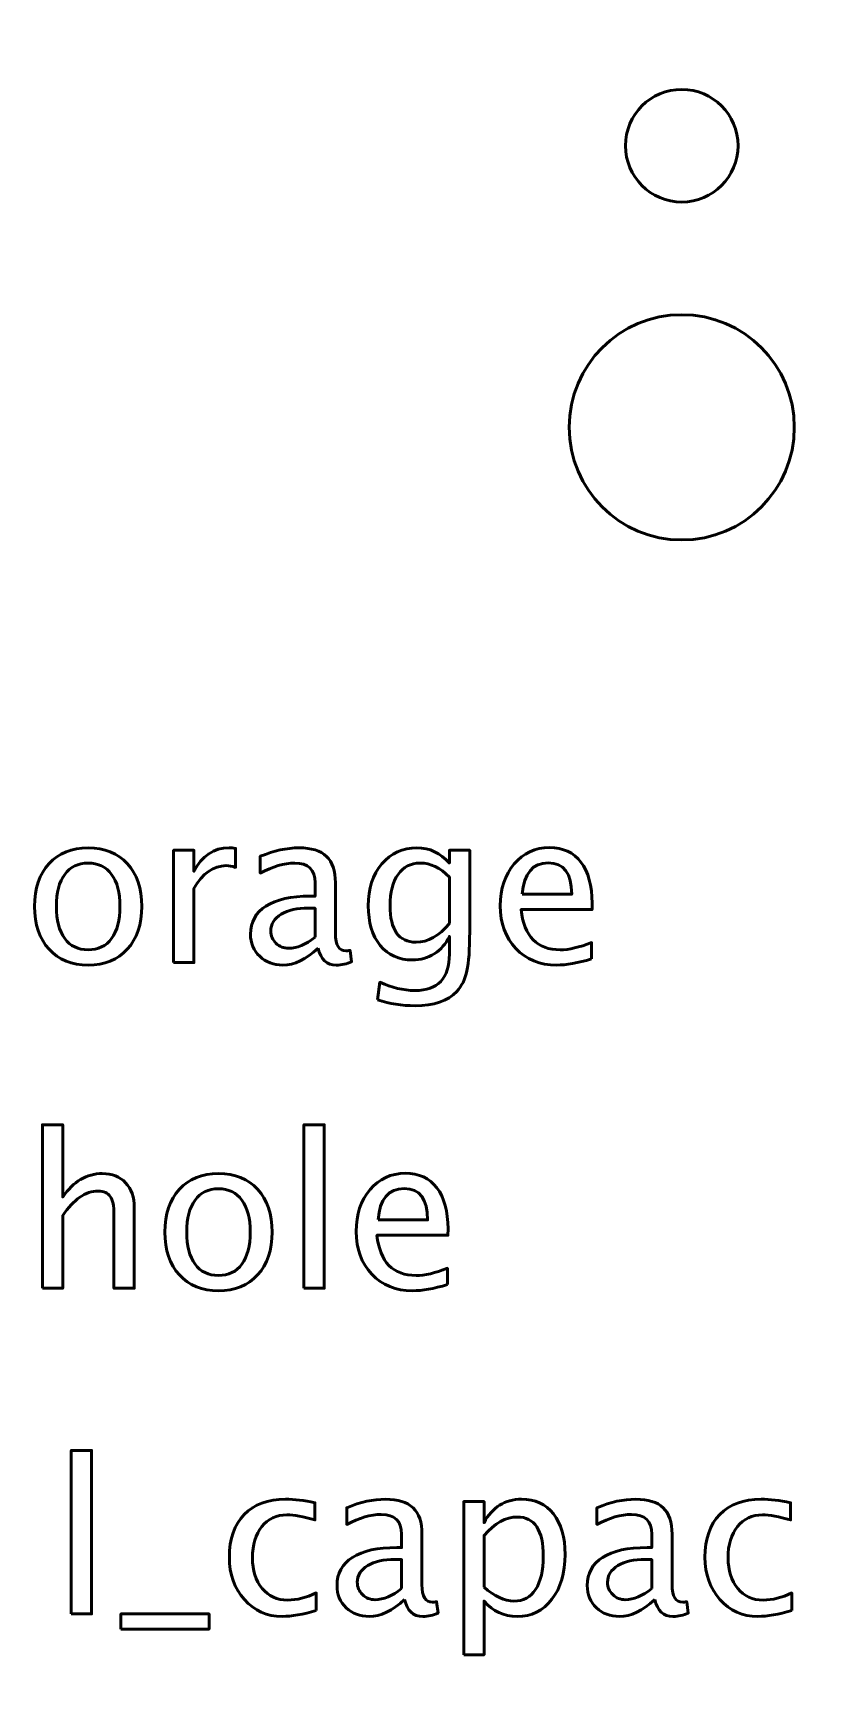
# Model space of a CAD drawing. Header units: centimetres. Extents: x -87 to 69, y -70 to 88.
# Drawn here: x -41.479 to -39.414, y -66.352 to -61.95 of the extents above; entities that cross this region are included whole.
import ezdxf

# ---------------------------------------------------------------- set-up
doc = ezdxf.new("R2010")
doc.units = ezdxf.units.CM
doc.header["$MEASUREMENT"] = 0
doc.layers.add('Layer 1', color=7, linetype='Continuous')

msp = doc.modelspace()

# ---------------------------------------------------------------- linework, layer by layer
at = {"layer": 'Layer 1', "lineweight": 53}
for points, knots in [([(-68, -69.75), (-68, -69.75), (-68, -20.25), (-68, -20.25), (-68, -20.25), (-68, -19.97386), (-67.77614, -19.75), (-67.5, -19.75), (-67.5, -19.75), (-67.5, -19.75), (-22.5, -19.75), (-22.5, -19.75), (-22.5, -19.75), (-22.22386, -19.75), (-22, -19.97386), (-22, -20.25), (-22, -20.25), (-22, -20.25), (-22, -69.75), (-22, -69.75), (-22, -69.75), (-22, -70.02614), (-22.22386, -70.25), (-22.5, -70.25), (-22.5, -70.25), (-22.5, -70.25), (-67.5, -70.25), (-67.5, -70.25), (-67.5, -70.25), (-67.77614, -70.25), (-68, -70.02614), (-68, -69.75)], [0, 0, 0, 0, 0.1111111, 0.1111111, 0.1111111, 0.1111111, 0.2222222, 0.2222222, 0.2222222, 0.2222222, 0.3333333, 0.3333333, 0.3333333, 0.3333333, 0.4444444, 0.4444444, 0.4444444, 0.4444444, 0.5555556, 0.5555556, 0.5555556, 0.5555556, 0.6666667, 0.6666667, 0.6666667, 0.6666667, 0.7777778, 0.7777778, 0.7777778, 0.7777778, 1, 1, 1, 1]), ([(-39.6, -62.25), (-39.6, -62.33284), (-39.66716, -62.4), (-39.75, -62.4), (-39.75, -62.4), (-39.83284, -62.4), (-39.9, -62.33284), (-39.9, -62.25), (-39.9, -62.25), (-39.9, -62.16716), (-39.83284, -62.1), (-39.75, -62.1), (-39.75, -62.1), (-39.66716, -62.1), (-39.6, -62.16716), (-39.6, -62.25)], [0, 0, 0, 0, 0.2, 0.2, 0.2, 0.2, 0.4, 0.4, 0.4, 0.4, 0.6, 0.6, 0.6, 0.6, 1, 1, 1, 1]), ([(-39.45, -63), (-39.45, -63.16569), (-39.58431, -63.3), (-39.75, -63.3), (-39.75, -63.3), (-39.91569, -63.3), (-40.05, -63.16569), (-40.05, -63), (-40.05, -63), (-40.05, -62.83431), (-39.91569, -62.7), (-39.75, -62.7), (-39.75, -62.7), (-39.58431, -62.7), (-39.45, -62.83431), (-39.45, -63)], [0, 0, 0, 0, 0.2, 0.2, 0.2, 0.2, 0.4, 0.4, 0.4, 0.4, 0.6, 0.6, 0.6, 0.6, 1, 1, 1, 1])]:
    msp.add_open_spline(points, degree=3, knots=knots, dxfattribs=at)
at = {"layer": 'Layer 1', "color": 4, "lineweight": 53}
msp.add_open_spline([(-67.45, -69.2), (-67.45, -69.2), (-67.45, -20.8), (-67.45, -20.8), (-67.45, -20.8), (-67.45, -20.52386), (-67.22614, -20.3), (-66.95, -20.3), (-66.95, -20.3), (-66.95, -20.3), (-23.05, -20.3), (-23.05, -20.3), (-23.05, -20.3), (-22.77386, -20.3), (-22.55, -20.52386), (-22.55, -20.8), (-22.55, -20.8), (-22.55, -20.8), (-22.55, -69.2), (-22.55, -69.2), (-22.55, -69.2), (-22.55, -69.47614), (-22.77386, -69.7), (-23.05, -69.7), (-23.05, -69.7), (-23.05, -69.7), (-66.95, -69.7), (-66.95, -69.7), (-66.95, -69.7), (-67.22614, -69.7), (-67.45, -69.47614), (-67.45, -69.2)], degree=3, knots=[0, 0, 0, 0, 0.1111111, 0.1111111, 0.1111111, 0.1111111, 0.2222222, 0.2222222, 0.2222222, 0.2222222, 0.3333333, 0.3333333, 0.3333333, 0.3333333, 0.4444444, 0.4444444, 0.4444444, 0.4444444, 0.5555556, 0.5555556, 0.5555556, 0.5555556, 0.6666667, 0.6666667, 0.6666667, 0.6666667, 0.7777778, 0.7777778, 0.7777778, 0.7777778, 1, 1, 1, 1], dxfattribs=at)
at = {"layer": 'Layer 1', "color": 5, "lineweight": 53}
for points, knots in [([(-41.33214, -64.43209), (-41.37607, -64.43209), (-41.41088, -64.41808), (-41.43646, -64.39004), (-41.43646, -64.39004), (-41.46215, -64.36201), (-41.47494, -64.32391), (-41.47494, -64.27584), (-41.47494, -64.27584), (-41.47494, -64.22786), (-41.46215, -64.18985), (-41.43646, -64.16191), (-41.43646, -64.16191), (-41.41088, -64.13397), (-41.37607, -64.11996), (-41.33214, -64.11996), (-41.33214, -64.11996), (-41.2882, -64.11996), (-41.2534, -64.13397), (-41.22781, -64.16191), (-41.22781, -64.16191), (-41.20213, -64.18985), (-41.18933, -64.22786), (-41.18933, -64.27584), (-41.18933, -64.27584), (-41.18933, -64.32391), (-41.20213, -64.36201), (-41.22781, -64.39004), (-41.22781, -64.39004), (-41.2534, -64.41808), (-41.2882, -64.43209), (-41.33214, -64.43209)], [0, 0, 0, 0, 0.1111111, 0.1111111, 0.1111111, 0.1111111, 0.2222222, 0.2222222, 0.2222222, 0.2222222, 0.3333333, 0.3333333, 0.3333333, 0.3333333, 0.4444444, 0.4444444, 0.4444444, 0.4444444, 0.5555556, 0.5555556, 0.5555556, 0.5555556, 0.6666667, 0.6666667, 0.6666667, 0.6666667, 0.7777778, 0.7777778, 0.7777778, 0.7777778, 1, 1, 1, 1]), ([(-41.10448, -64.42532), (-41.10448, -64.42532), (-41.10448, -64.12617), (-41.10448, -64.12617), (-41.10448, -64.12617), (-41.10448, -64.12617), (-41.0503, -64.12617), (-41.0503, -64.12617), (-41.0503, -64.12617), (-41.0503, -64.12617), (-41.0503, -64.1827), (-41.0503, -64.1827), (-41.0503, -64.1827), (-41.02875, -64.14084), (-40.99752, -64.11996), (-40.95651, -64.11996), (-40.95651, -64.11996), (-40.95096, -64.11996), (-40.94512, -64.12043), (-40.9391, -64.12137), (-40.9391, -64.12137), (-40.9391, -64.12137), (-40.9391, -64.17207), (-40.9391, -64.17207), (-40.9391, -64.17207), (-40.94851, -64.16897), (-40.95679, -64.16737), (-40.96394, -64.16737), (-40.96394, -64.16737), (-40.99837, -64.16737), (-41.02716, -64.18769), (-41.0503, -64.22842), (-41.0503, -64.22842), (-41.0503, -64.22842), (-41.0503, -64.42532), (-41.0503, -64.42532), (-41.0503, -64.42532), (-41.0503, -64.42532), (-41.10448, -64.42532), (-41.10448, -64.42532)], [0, 0, 0, 0, 0.0909091, 0.0909091, 0.0909091, 0.0909091, 0.1818182, 0.1818182, 0.1818182, 0.1818182, 0.2727273, 0.2727273, 0.2727273, 0.2727273, 0.3636364, 0.3636364, 0.3636364, 0.3636364, 0.4545455, 0.4545455, 0.4545455, 0.4545455, 0.5454545, 0.5454545, 0.5454545, 0.5454545, 0.6363636, 0.6363636, 0.6363636, 0.6363636, 0.7272727, 0.7272727, 0.7272727, 0.7272727, 0.8181818, 0.8181818, 0.8181818, 0.8181818, 1, 1, 1, 1]), ([(-40.71935, -64.38722), (-40.7519, -64.41714), (-40.78322, -64.43209), (-40.81333, -64.43209), (-40.81333, -64.43209), (-40.83807, -64.43209), (-40.85867, -64.42438), (-40.87494, -64.40886), (-40.87494, -64.40886), (-40.89131, -64.39334), (-40.8995, -64.37377), (-40.8995, -64.35016), (-40.8995, -64.35016), (-40.8995, -64.31751), (-40.88576, -64.29239), (-40.85829, -64.2749), (-40.85829, -64.2749), (-40.83082, -64.2574), (-40.79141, -64.24865), (-40.74004, -64.24865), (-40.74004, -64.24865), (-40.74004, -64.24865), (-40.72734, -64.24865), (-40.72734, -64.24865), (-40.72734, -64.24865), (-40.72734, -64.24865), (-40.72734, -64.21262), (-40.72734, -64.21262), (-40.72734, -64.21262), (-40.72734, -64.17791), (-40.74541, -64.1606), (-40.78162, -64.1606), (-40.78162, -64.1606), (-40.80966, -64.1606), (-40.84033, -64.16944), (-40.87353, -64.18713), (-40.87353, -64.18713), (-40.87353, -64.18713), (-40.87353, -64.14254), (-40.87353, -64.14254), (-40.87353, -64.14254), (-40.83703, -64.12748), (-40.8026, -64.11996), (-40.77034, -64.11996), (-40.77034, -64.11996), (-40.73713, -64.11996), (-40.71257, -64.12748), (-40.69686, -64.14263), (-40.69686, -64.14263), (-40.68106, -64.15778), (-40.67316, -64.18111), (-40.67316, -64.21262), (-40.67316, -64.21262), (-40.67316, -64.21262), (-40.67316, -64.3478), (-40.67316, -64.3478), (-40.67316, -64.3478), (-40.67316, -64.37875), (-40.66366, -64.39428), (-40.64456, -64.39428), (-40.64456, -64.39428), (-40.64221, -64.39428), (-40.63873, -64.3939), (-40.63412, -64.39315), (-40.63412, -64.39315), (-40.63412, -64.39315), (-40.63026, -64.42325), (-40.63026, -64.42325), (-40.63026, -64.42325), (-40.64258, -64.42918), (-40.65613, -64.43209), (-40.67099, -64.43209), (-40.67099, -64.43209), (-40.6963, -64.43209), (-40.71239, -64.41714), (-40.71935, -64.38722)], [0, 0, 0, 0, 0.05, 0.05, 0.05, 0.05, 0.1, 0.1, 0.1, 0.1, 0.15, 0.15, 0.15, 0.15, 0.2, 0.2, 0.2, 0.2, 0.25, 0.25, 0.25, 0.25, 0.3, 0.3, 0.3, 0.3, 0.35, 0.35, 0.35, 0.35, 0.4, 0.4, 0.4, 0.4, 0.45, 0.45, 0.45, 0.45, 0.5, 0.5, 0.5, 0.5, 0.55, 0.55, 0.55, 0.55, 0.6, 0.6, 0.6, 0.6, 0.65, 0.65, 0.65, 0.65, 0.7, 0.7, 0.7, 0.7, 0.75, 0.75, 0.75, 0.75, 0.8, 0.8, 0.8, 0.8, 0.85, 0.85, 0.85, 0.85, 0.9, 0.9, 0.9, 0.9, 1, 1, 1, 1]), ([(-40.56074, -64.52466), (-40.56074, -64.52466), (-40.55435, -64.47781), (-40.55435, -64.47781), (-40.55435, -64.47781), (-40.52293, -64.49249), (-40.49179, -64.49983), (-40.46103, -64.49983), (-40.46103, -64.49983), (-40.39997, -64.49983), (-40.3694, -64.46746), (-40.3694, -64.40284), (-40.3694, -64.40284), (-40.3694, -64.40284), (-40.3694, -64.3558), (-40.3694, -64.3558), (-40.3694, -64.3558), (-40.37881, -64.37565), (-40.39217, -64.39098), (-40.40957, -64.40199), (-40.40957, -64.40199), (-40.42697, -64.413), (-40.44635, -64.41855), (-40.46771, -64.41855), (-40.46771, -64.41855), (-40.50392, -64.41855), (-40.53262, -64.40556), (-40.55378, -64.3796), (-40.55378, -64.3796), (-40.57495, -64.35364), (-40.58558, -64.31845), (-40.58558, -64.27405), (-40.58558, -64.27405), (-40.58558, -64.22861), (-40.57354, -64.19155), (-40.54946, -64.16286), (-40.54946, -64.16286), (-40.52528, -64.13426), (-40.49414, -64.11996), (-40.45585, -64.11996), (-40.45585, -64.11996), (-40.42236, -64.11996), (-40.39348, -64.1335), (-40.3694, -64.16069), (-40.3694, -64.16069), (-40.3694, -64.16069), (-40.3694, -64.12617), (-40.3694, -64.12617), (-40.3694, -64.12617), (-40.3694, -64.12617), (-40.31521, -64.12617), (-40.31521, -64.12617), (-40.31521, -64.12617), (-40.31521, -64.12617), (-40.31521, -64.34366), (-40.31521, -64.34366), (-40.31521, -64.34366), (-40.31521, -64.39042), (-40.31766, -64.42504), (-40.32255, -64.44752), (-40.32255, -64.44752), (-40.32735, -64.47), (-40.33657, -64.48844), (-40.34993, -64.50274), (-40.34993, -64.50274), (-40.37363, -64.52786), (-40.4107, -64.54047), (-40.46103, -64.54047), (-40.46103, -64.54047), (-40.49555, -64.54047), (-40.52876, -64.5352), (-40.56074, -64.52466)], [0, 0, 0, 0, 0.0526316, 0.0526316, 0.0526316, 0.0526316, 0.1052632, 0.1052632, 0.1052632, 0.1052632, 0.1578947, 0.1578947, 0.1578947, 0.1578947, 0.2105263, 0.2105263, 0.2105263, 0.2105263, 0.2631579, 0.2631579, 0.2631579, 0.2631579, 0.3157895, 0.3157895, 0.3157895, 0.3157895, 0.3684211, 0.3684211, 0.3684211, 0.3684211, 0.4210526, 0.4210526, 0.4210526, 0.4210526, 0.4736842, 0.4736842, 0.4736842, 0.4736842, 0.5263158, 0.5263158, 0.5263158, 0.5263158, 0.5789474, 0.5789474, 0.5789474, 0.5789474, 0.6315789, 0.6315789, 0.6315789, 0.6315789, 0.6842105, 0.6842105, 0.6842105, 0.6842105, 0.7368421, 0.7368421, 0.7368421, 0.7368421, 0.7894737, 0.7894737, 0.7894737, 0.7894737, 0.8421053, 0.8421053, 0.8421053, 0.8421053, 0.8947368, 0.8947368, 0.8947368, 0.8947368, 1, 1, 1, 1]), ([(-39.99038, -64.41572), (-40.02678, -64.42664), (-40.05792, -64.43209), (-40.08389, -64.43209), (-40.08389, -64.43209), (-40.12819, -64.43209), (-40.16422, -64.41742), (-40.19198, -64.38816), (-40.19198, -64.38816), (-40.21973, -64.3589), (-40.23365, -64.32099), (-40.23365, -64.27433), (-40.23365, -64.27433), (-40.23365, -64.22908), (-40.22142, -64.19192), (-40.19687, -64.16286), (-40.19687, -64.16286), (-40.17231, -64.13388), (-40.14089, -64.11939), (-40.10261, -64.11939), (-40.10261, -64.11939), (-40.06639, -64.11939), (-40.03835, -64.13228), (-40.0186, -64.15806), (-40.0186, -64.15806), (-39.99884, -64.18383), (-39.98897, -64.22033), (-39.98897, -64.26765), (-39.98897, -64.26765), (-39.98897, -64.26765), (-39.98925, -64.28421), (-39.98925, -64.28421), (-39.98925, -64.28421), (-39.98925, -64.28421), (-40.17834, -64.28421), (-40.17834, -64.28421), (-40.17834, -64.28421), (-40.17043, -64.35571), (-40.13553, -64.39145), (-40.07373, -64.39145), (-40.07373, -64.39145), (-40.05105, -64.39145), (-40.0233, -64.38506), (-39.99038, -64.37226), (-39.99038, -64.37226), (-39.99038, -64.37226), (-39.99038, -64.41572), (-39.99038, -64.41572)], [0, 0, 0, 0, 0.0769231, 0.0769231, 0.0769231, 0.0769231, 0.1538462, 0.1538462, 0.1538462, 0.1538462, 0.2307692, 0.2307692, 0.2307692, 0.2307692, 0.3076923, 0.3076923, 0.3076923, 0.3076923, 0.3846154, 0.3846154, 0.3846154, 0.3846154, 0.4615385, 0.4615385, 0.4615385, 0.4615385, 0.5384615, 0.5384615, 0.5384615, 0.5384615, 0.6153846, 0.6153846, 0.6153846, 0.6153846, 0.6923077, 0.6923077, 0.6923077, 0.6923077, 0.7692308, 0.7692308, 0.7692308, 0.7692308, 0.8461538, 0.8461538, 0.8461538, 0.8461538, 1, 1, 1, 1]), ([(-41.33223, -64.39145), (-41.30542, -64.39145), (-41.28454, -64.38139), (-41.26967, -64.36116), (-41.26967, -64.36116), (-41.2549, -64.34103), (-41.24747, -64.31253), (-41.24747, -64.27584), (-41.24747, -64.27584), (-41.24747, -64.23924), (-41.2549, -64.21083), (-41.26967, -64.1907), (-41.26967, -64.1907), (-41.28454, -64.17066), (-41.30542, -64.1606), (-41.33223, -64.1606), (-41.33223, -64.1606), (-41.35914, -64.1606), (-41.38002, -64.17066), (-41.3947, -64.1907), (-41.3947, -64.1907), (-41.40947, -64.21083), (-41.4168, -64.23924), (-41.4168, -64.27584), (-41.4168, -64.27584), (-41.4168, -64.31253), (-41.40947, -64.34103), (-41.3947, -64.36116), (-41.3947, -64.36116), (-41.38002, -64.38139), (-41.35914, -64.39145), (-41.33223, -64.39145)], [0, 0, 0, 0, 0.1111111, 0.1111111, 0.1111111, 0.1111111, 0.2222222, 0.2222222, 0.2222222, 0.2222222, 0.3333333, 0.3333333, 0.3333333, 0.3333333, 0.4444444, 0.4444444, 0.4444444, 0.4444444, 0.5555556, 0.5555556, 0.5555556, 0.5555556, 0.6666667, 0.6666667, 0.6666667, 0.6666667, 0.7777778, 0.7777778, 0.7777778, 0.7777778, 1, 1, 1, 1]), ([(-40.3694, -64.32184), (-40.3694, -64.32184), (-40.3694, -64.19776), (-40.3694, -64.19776), (-40.3694, -64.19776), (-40.39329, -64.17302), (-40.41935, -64.1606), (-40.44748, -64.1606), (-40.44748, -64.1606), (-40.4725, -64.1606), (-40.49207, -64.17057), (-40.50618, -64.19061), (-40.50618, -64.19061), (-40.52039, -64.21055), (-40.52744, -64.2383), (-40.52744, -64.27367), (-40.52744, -64.27367), (-40.52744, -64.33868), (-40.50439, -64.37113), (-40.4582, -64.37113), (-40.4582, -64.37113), (-40.42678, -64.37113), (-40.39715, -64.35467), (-40.3694, -64.32184)], [0, 0, 0, 0, 0.1428571, 0.1428571, 0.1428571, 0.1428571, 0.2857143, 0.2857143, 0.2857143, 0.2857143, 0.4285714, 0.4285714, 0.4285714, 0.4285714, 0.5714286, 0.5714286, 0.5714286, 0.5714286, 0.7142857, 0.7142857, 0.7142857, 0.7142857, 1, 1, 1, 1]), ([(-40.17551, -64.24357), (-40.17551, -64.24357), (-40.04343, -64.24357), (-40.04343, -64.24357), (-40.04343, -64.24357), (-40.04343, -64.18788), (-40.06422, -64.16003), (-40.10571, -64.16003), (-40.10571, -64.16003), (-40.14748, -64.16003), (-40.17072, -64.18788), (-40.17551, -64.24357)], [0, 0, 0, 0, 0.25, 0.25, 0.25, 0.25, 0.5, 0.5, 0.5, 0.5, 1, 1, 1, 1]), ([(-40.72734, -64.35768), (-40.72734, -64.35768), (-40.72734, -64.28082), (-40.72734, -64.28082), (-40.72734, -64.28082), (-40.72734, -64.28082), (-40.74475, -64.28026), (-40.74475, -64.28026), (-40.74475, -64.28026), (-40.77485, -64.28026), (-40.79912, -64.28581), (-40.81765, -64.29691), (-40.81765, -64.29691), (-40.83609, -64.3081), (-40.84531, -64.32287), (-40.84531, -64.34131), (-40.84531, -64.34131), (-40.84531, -64.3542), (-40.8407, -64.36511), (-40.83158, -64.37405), (-40.83158, -64.37405), (-40.82236, -64.38299), (-40.81116, -64.3875), (-40.7979, -64.3875), (-40.7979, -64.3875), (-40.77532, -64.3875), (-40.7518, -64.37753), (-40.72734, -64.35768)], [0, 0, 0, 0, 0.125, 0.125, 0.125, 0.125, 0.25, 0.25, 0.25, 0.25, 0.375, 0.375, 0.375, 0.375, 0.5, 0.5, 0.5, 0.5, 0.625, 0.625, 0.625, 0.625, 0.75, 0.75, 0.75, 0.75, 1, 1, 1, 1]), ([(-41.45424, -65.29267), (-41.45424, -65.29267), (-41.45424, -64.85749), (-41.45424, -64.85749), (-41.45424, -64.85749), (-41.45424, -64.85749), (-41.40006, -64.85749), (-41.40006, -64.85749), (-41.40006, -64.85749), (-41.40006, -64.85749), (-41.40006, -65.05005), (-41.40006, -65.05005), (-41.40006, -65.05005), (-41.37137, -65.00819), (-41.33618, -64.98731), (-41.2946, -64.98731), (-41.2946, -64.98731), (-41.26845, -64.98731), (-41.24766, -64.99549), (-41.23232, -65.01196), (-41.23232, -65.01196), (-41.21699, -65.02832), (-41.20928, -65.05043), (-41.20928, -65.07809), (-41.20928, -65.07809), (-41.20928, -65.07809), (-41.20928, -65.29267), (-41.20928, -65.29267), (-41.20928, -65.29267), (-41.20928, -65.29267), (-41.26346, -65.29267), (-41.26346, -65.29267), (-41.26346, -65.29267), (-41.26346, -65.29267), (-41.26346, -65.09577), (-41.26346, -65.09577), (-41.26346, -65.09577), (-41.26346, -65.07357), (-41.26676, -65.05777), (-41.27325, -65.04836), (-41.27325, -65.04836), (-41.27983, -65.03886), (-41.29065, -65.03416), (-41.3058, -65.03416), (-41.3058, -65.03416), (-41.3391, -65.03416), (-41.37052, -65.05589), (-41.40006, -65.09935), (-41.40006, -65.09935), (-41.40006, -65.09935), (-41.40006, -65.29267), (-41.40006, -65.29267), (-41.40006, -65.29267), (-41.40006, -65.29267), (-41.45424, -65.29267), (-41.45424, -65.29267)], [0, 0, 0, 0, 0.0666667, 0.0666667, 0.0666667, 0.0666667, 0.1333333, 0.1333333, 0.1333333, 0.1333333, 0.2, 0.2, 0.2, 0.2, 0.2666667, 0.2666667, 0.2666667, 0.2666667, 0.3333333, 0.3333333, 0.3333333, 0.3333333, 0.4, 0.4, 0.4, 0.4, 0.4666667, 0.4666667, 0.4666667, 0.4666667, 0.5333333, 0.5333333, 0.5333333, 0.5333333, 0.6, 0.6, 0.6, 0.6, 0.6666667, 0.6666667, 0.6666667, 0.6666667, 0.7333333, 0.7333333, 0.7333333, 0.7333333, 0.8, 0.8, 0.8, 0.8, 0.8666667, 0.8666667, 0.8666667, 0.8666667, 1, 1, 1, 1]), ([(-40.75716, -65.29267), (-40.75716, -65.29267), (-40.75716, -64.85749), (-40.75716, -64.85749), (-40.75716, -64.85749), (-40.75716, -64.85749), (-40.70298, -64.85749), (-40.70298, -64.85749), (-40.70298, -64.85749), (-40.70298, -64.85749), (-40.70298, -65.29267), (-40.70298, -65.29267), (-40.70298, -65.29267), (-40.70298, -65.29267), (-40.75716, -65.29267), (-40.75716, -65.29267)], [0, 0, 0, 0, 0.2, 0.2, 0.2, 0.2, 0.4, 0.4, 0.4, 0.4, 0.6, 0.6, 0.6, 0.6, 1, 1, 1, 1]), ([(-40.98482, -65.29944), (-41.02875, -65.29944), (-41.06356, -65.28543), (-41.08914, -65.25739), (-41.08914, -65.25739), (-41.11483, -65.22936), (-41.12762, -65.19126), (-41.12762, -65.14319), (-41.12762, -65.14319), (-41.12762, -65.09521), (-41.11483, -65.0572), (-41.08914, -65.02926), (-41.08914, -65.02926), (-41.06356, -65.00132), (-41.02875, -64.98731), (-40.98482, -64.98731), (-40.98482, -64.98731), (-40.94088, -64.98731), (-40.90608, -65.00132), (-40.88049, -65.02926), (-40.88049, -65.02926), (-40.85481, -65.0572), (-40.84201, -65.09521), (-40.84201, -65.14319), (-40.84201, -65.14319), (-40.84201, -65.19126), (-40.85481, -65.22936), (-40.88049, -65.25739), (-40.88049, -65.25739), (-40.90608, -65.28543), (-40.94088, -65.29944), (-40.98482, -65.29944)], [0, 0, 0, 0, 0.1111111, 0.1111111, 0.1111111, 0.1111111, 0.2222222, 0.2222222, 0.2222222, 0.2222222, 0.3333333, 0.3333333, 0.3333333, 0.3333333, 0.4444444, 0.4444444, 0.4444444, 0.4444444, 0.5555556, 0.5555556, 0.5555556, 0.5555556, 0.6666667, 0.6666667, 0.6666667, 0.6666667, 0.7777778, 0.7777778, 0.7777778, 0.7777778, 1, 1, 1, 1]), ([(-40.37448, -65.28307), (-40.41088, -65.29399), (-40.44202, -65.29944), (-40.46799, -65.29944), (-40.46799, -65.29944), (-40.51229, -65.29944), (-40.54832, -65.28477), (-40.57608, -65.25551), (-40.57608, -65.25551), (-40.60383, -65.22625), (-40.61775, -65.18834), (-40.61775, -65.14168), (-40.61775, -65.14168), (-40.61775, -65.09643), (-40.60552, -65.05927), (-40.58097, -65.03021), (-40.58097, -65.03021), (-40.55641, -65.00123), (-40.52499, -64.98674), (-40.48671, -64.98674), (-40.48671, -64.98674), (-40.45049, -64.98674), (-40.42245, -64.99963), (-40.4027, -65.02541), (-40.4027, -65.02541), (-40.38294, -65.05118), (-40.37307, -65.08768), (-40.37307, -65.135), (-40.37307, -65.135), (-40.37307, -65.135), (-40.37335, -65.15156), (-40.37335, -65.15156), (-40.37335, -65.15156), (-40.37335, -65.15156), (-40.56244, -65.15156), (-40.56244, -65.15156), (-40.56244, -65.15156), (-40.55453, -65.22306), (-40.51963, -65.2588), (-40.45783, -65.2588), (-40.45783, -65.2588), (-40.43515, -65.2588), (-40.4074, -65.25241), (-40.37448, -65.23961), (-40.37448, -65.23961), (-40.37448, -65.23961), (-40.37448, -65.28307), (-40.37448, -65.28307)], [0, 0, 0, 0, 0.0769231, 0.0769231, 0.0769231, 0.0769231, 0.1538462, 0.1538462, 0.1538462, 0.1538462, 0.2307692, 0.2307692, 0.2307692, 0.2307692, 0.3076923, 0.3076923, 0.3076923, 0.3076923, 0.3846154, 0.3846154, 0.3846154, 0.3846154, 0.4615385, 0.4615385, 0.4615385, 0.4615385, 0.5384615, 0.5384615, 0.5384615, 0.5384615, 0.6153846, 0.6153846, 0.6153846, 0.6153846, 0.6923077, 0.6923077, 0.6923077, 0.6923077, 0.7692308, 0.7692308, 0.7692308, 0.7692308, 0.8461538, 0.8461538, 0.8461538, 0.8461538, 1, 1, 1, 1]), ([(-40.98491, -65.2588), (-40.9581, -65.2588), (-40.93722, -65.24874), (-40.92235, -65.22851), (-40.92235, -65.22851), (-40.90758, -65.20838), (-40.90015, -65.17988), (-40.90015, -65.14319), (-40.90015, -65.14319), (-40.90015, -65.10659), (-40.90758, -65.07818), (-40.92235, -65.05805), (-40.92235, -65.05805), (-40.93722, -65.03801), (-40.9581, -65.02795), (-40.98491, -65.02795), (-40.98491, -65.02795), (-41.01182, -65.02795), (-41.0327, -65.03801), (-41.04738, -65.05805), (-41.04738, -65.05805), (-41.06215, -65.07818), (-41.06948, -65.10659), (-41.06948, -65.14319), (-41.06948, -65.14319), (-41.06948, -65.17988), (-41.06215, -65.20838), (-41.04738, -65.22851), (-41.04738, -65.22851), (-41.0327, -65.24874), (-41.01182, -65.2588), (-40.98491, -65.2588)], [0, 0, 0, 0, 0.1111111, 0.1111111, 0.1111111, 0.1111111, 0.2222222, 0.2222222, 0.2222222, 0.2222222, 0.3333333, 0.3333333, 0.3333333, 0.3333333, 0.4444444, 0.4444444, 0.4444444, 0.4444444, 0.5555556, 0.5555556, 0.5555556, 0.5555556, 0.6666667, 0.6666667, 0.6666667, 0.6666667, 0.7777778, 0.7777778, 0.7777778, 0.7777778, 1, 1, 1, 1]), ([(-40.55961, -65.11092), (-40.55961, -65.11092), (-40.42753, -65.11092), (-40.42753, -65.11092), (-40.42753, -65.11092), (-40.42753, -65.05523), (-40.44832, -65.02738), (-40.48981, -65.02738), (-40.48981, -65.02738), (-40.53158, -65.02738), (-40.55482, -65.05523), (-40.55961, -65.11092)], [0, 0, 0, 0, 0.25, 0.25, 0.25, 0.25, 0.5, 0.5, 0.5, 0.5, 1, 1, 1, 1]), ([(-41.37739, -66.16002), (-41.37739, -66.16002), (-41.37739, -65.72484), (-41.37739, -65.72484), (-41.37739, -65.72484), (-41.37739, -65.72484), (-41.32321, -65.72484), (-41.32321, -65.72484), (-41.32321, -65.72484), (-41.32321, -65.72484), (-41.32321, -66.16002), (-41.32321, -66.16002), (-41.32321, -66.16002), (-41.32321, -66.16002), (-41.37739, -66.16002), (-41.37739, -66.16002)], [0, 0, 0, 0, 0.2, 0.2, 0.2, 0.2, 0.4, 0.4, 0.4, 0.4, 0.6, 0.6, 0.6, 0.6, 1, 1, 1, 1]), ([(-40.72434, -66.15099), (-40.75943, -66.16153), (-40.78972, -66.16679), (-40.81521, -66.16679), (-40.81521, -66.16679), (-40.85567, -66.16679), (-40.88916, -66.15184), (-40.91578, -66.12201), (-40.91578, -66.12201), (-40.9424, -66.0921), (-40.95576, -66.05438), (-40.95576, -66.00894), (-40.95576, -66.00894), (-40.95576, -65.9604), (-40.94259, -65.92248), (-40.91625, -65.89539), (-40.91625, -65.89539), (-40.88991, -65.8682), (-40.85313, -65.85466), (-40.8059, -65.85466), (-40.8059, -65.85466), (-40.78267, -65.85466), (-40.75651, -65.85786), (-40.72773, -65.86425), (-40.72773, -65.86425), (-40.72773, -65.86425), (-40.72773, -65.90997), (-40.72773, -65.90997), (-40.72773, -65.90997), (-40.7583, -65.90094), (-40.78323, -65.89643), (-40.80242, -65.89643), (-40.80242, -65.89643), (-40.83027, -65.89643), (-40.85256, -65.90687), (-40.86921, -65.92766), (-40.86921, -65.92766), (-40.88586, -65.94845), (-40.89424, -65.9762), (-40.89424, -66.01082), (-40.89424, -66.01082), (-40.89424, -66.0444), (-40.88558, -66.0715), (-40.86837, -66.09229), (-40.86837, -66.09229), (-40.85115, -66.11298), (-40.82867, -66.12333), (-40.80073, -66.12333), (-40.80073, -66.12333), (-40.77599, -66.12333), (-40.75059, -66.11693), (-40.72434, -66.10414), (-40.72434, -66.10414), (-40.72434, -66.10414), (-40.72434, -66.15099), (-40.72434, -66.15099)], [0, 0, 0, 0, 0.0666667, 0.0666667, 0.0666667, 0.0666667, 0.1333333, 0.1333333, 0.1333333, 0.1333333, 0.2, 0.2, 0.2, 0.2, 0.2666667, 0.2666667, 0.2666667, 0.2666667, 0.3333333, 0.3333333, 0.3333333, 0.3333333, 0.4, 0.4, 0.4, 0.4, 0.4666667, 0.4666667, 0.4666667, 0.4666667, 0.5333333, 0.5333333, 0.5333333, 0.5333333, 0.6, 0.6, 0.6, 0.6, 0.6666667, 0.6666667, 0.6666667, 0.6666667, 0.7333333, 0.7333333, 0.7333333, 0.7333333, 0.8, 0.8, 0.8, 0.8, 0.8666667, 0.8666667, 0.8666667, 0.8666667, 1, 1, 1, 1]), ([(-40.48878, -66.12192), (-40.52133, -66.15184), (-40.55265, -66.16679), (-40.58276, -66.16679), (-40.58276, -66.16679), (-40.6075, -66.16679), (-40.6281, -66.15908), (-40.64437, -66.14356), (-40.64437, -66.14356), (-40.66074, -66.12804), (-40.66893, -66.10847), (-40.66893, -66.08486), (-40.66893, -66.08486), (-40.66893, -66.05221), (-40.65519, -66.02709), (-40.62772, -66.0096), (-40.62772, -66.0096), (-40.60025, -65.9921), (-40.56084, -65.98335), (-40.50947, -65.98335), (-40.50947, -65.98335), (-40.50947, -65.98335), (-40.49677, -65.98335), (-40.49677, -65.98335), (-40.49677, -65.98335), (-40.49677, -65.98335), (-40.49677, -65.94732), (-40.49677, -65.94732), (-40.49677, -65.94732), (-40.49677, -65.91261), (-40.51484, -65.8953), (-40.55105, -65.8953), (-40.55105, -65.8953), (-40.57909, -65.8953), (-40.60976, -65.90414), (-40.64296, -65.92183), (-40.64296, -65.92183), (-40.64296, -65.92183), (-40.64296, -65.87724), (-40.64296, -65.87724), (-40.64296, -65.87724), (-40.60646, -65.86218), (-40.57203, -65.85466), (-40.53977, -65.85466), (-40.53977, -65.85466), (-40.50656, -65.85466), (-40.482, -65.86218), (-40.46629, -65.87733), (-40.46629, -65.87733), (-40.45049, -65.89248), (-40.44259, -65.91581), (-40.44259, -65.94732), (-40.44259, -65.94732), (-40.44259, -65.94732), (-40.44259, -66.0825), (-40.44259, -66.0825), (-40.44259, -66.0825), (-40.44259, -66.11345), (-40.43309, -66.12898), (-40.41399, -66.12898), (-40.41399, -66.12898), (-40.41164, -66.12898), (-40.40816, -66.1286), (-40.40355, -66.12785), (-40.40355, -66.12785), (-40.40355, -66.12785), (-40.39969, -66.15795), (-40.39969, -66.15795), (-40.39969, -66.15795), (-40.41201, -66.16388), (-40.42556, -66.16679), (-40.44042, -66.16679), (-40.44042, -66.16679), (-40.46573, -66.16679), (-40.48182, -66.15184), (-40.48878, -66.12192)], [0, 0, 0, 0, 0.05, 0.05, 0.05, 0.05, 0.1, 0.1, 0.1, 0.1, 0.15, 0.15, 0.15, 0.15, 0.2, 0.2, 0.2, 0.2, 0.25, 0.25, 0.25, 0.25, 0.3, 0.3, 0.3, 0.3, 0.35, 0.35, 0.35, 0.35, 0.4, 0.4, 0.4, 0.4, 0.45, 0.45, 0.45, 0.45, 0.5, 0.5, 0.5, 0.5, 0.55, 0.55, 0.55, 0.55, 0.6, 0.6, 0.6, 0.6, 0.65, 0.65, 0.65, 0.65, 0.7, 0.7, 0.7, 0.7, 0.75, 0.75, 0.75, 0.75, 0.8, 0.8, 0.8, 0.8, 0.85, 0.85, 0.85, 0.85, 0.9, 0.9, 0.9, 0.9, 1, 1, 1, 1]), ([(-40.3313, -66.26896), (-40.3313, -66.26896), (-40.3313, -65.86087), (-40.3313, -65.86087), (-40.3313, -65.86087), (-40.3313, -65.86087), (-40.27712, -65.86087), (-40.27712, -65.86087), (-40.27712, -65.86087), (-40.27712, -65.86087), (-40.27712, -65.9174), (-40.27712, -65.9174), (-40.27712, -65.9174), (-40.25492, -65.87554), (-40.22152, -65.85466), (-40.17702, -65.85466), (-40.17702, -65.85466), (-40.14099, -65.85466), (-40.11268, -65.86773), (-40.09198, -65.89398), (-40.09198, -65.89398), (-40.07129, -65.92023), (-40.06094, -65.95607), (-40.06094, -66.00151), (-40.06094, -66.00151), (-40.06094, -66.05099), (-40.0727, -66.09097), (-40.09612, -66.12126), (-40.09612, -66.12126), (-40.11954, -66.15165), (-40.1504, -66.16679), (-40.18859, -66.16679), (-40.18859, -66.16679), (-40.22406, -66.16679), (-40.2536, -66.15325), (-40.27712, -66.12606), (-40.27712, -66.12606), (-40.27712, -66.12606), (-40.27712, -66.26896), (-40.27712, -66.26896), (-40.27712, -66.26896), (-40.27712, -66.26896), (-40.3313, -66.26896), (-40.3313, -66.26896)], [0, 0, 0, 0, 0.0833333, 0.0833333, 0.0833333, 0.0833333, 0.1666667, 0.1666667, 0.1666667, 0.1666667, 0.25, 0.25, 0.25, 0.25, 0.3333333, 0.3333333, 0.3333333, 0.3333333, 0.4166667, 0.4166667, 0.4166667, 0.4166667, 0.5, 0.5, 0.5, 0.5, 0.5833333, 0.5833333, 0.5833333, 0.5833333, 0.6666667, 0.6666667, 0.6666667, 0.6666667, 0.75, 0.75, 0.75, 0.75, 0.8333333, 0.8333333, 0.8333333, 0.8333333, 1, 1, 1, 1]), ([(-39.8219, -66.12192), (-39.85445, -66.15184), (-39.88577, -66.16679), (-39.91588, -66.16679), (-39.91588, -66.16679), (-39.94062, -66.16679), (-39.96122, -66.15908), (-39.97749, -66.14356), (-39.97749, -66.14356), (-39.99386, -66.12804), (-40.00205, -66.10847), (-40.00205, -66.08486), (-40.00205, -66.08486), (-40.00205, -66.05221), (-39.98831, -66.02709), (-39.96084, -66.0096), (-39.96084, -66.0096), (-39.93337, -65.9921), (-39.89396, -65.98335), (-39.84259, -65.98335), (-39.84259, -65.98335), (-39.84259, -65.98335), (-39.82989, -65.98335), (-39.82989, -65.98335), (-39.82989, -65.98335), (-39.82989, -65.98335), (-39.82989, -65.94732), (-39.82989, -65.94732), (-39.82989, -65.94732), (-39.82989, -65.91261), (-39.84796, -65.8953), (-39.88417, -65.8953), (-39.88417, -65.8953), (-39.91221, -65.8953), (-39.94288, -65.90414), (-39.97608, -65.92183), (-39.97608, -65.92183), (-39.97608, -65.92183), (-39.97608, -65.87724), (-39.97608, -65.87724), (-39.97608, -65.87724), (-39.93958, -65.86218), (-39.90515, -65.85466), (-39.87289, -65.85466), (-39.87289, -65.85466), (-39.83968, -65.85466), (-39.81512, -65.86218), (-39.79941, -65.87733), (-39.79941, -65.87733), (-39.78361, -65.89248), (-39.77571, -65.91581), (-39.77571, -65.94732), (-39.77571, -65.94732), (-39.77571, -65.94732), (-39.77571, -66.0825), (-39.77571, -66.0825), (-39.77571, -66.0825), (-39.77571, -66.11345), (-39.76621, -66.12898), (-39.74711, -66.12898), (-39.74711, -66.12898), (-39.74476, -66.12898), (-39.74128, -66.1286), (-39.73667, -66.12785), (-39.73667, -66.12785), (-39.73667, -66.12785), (-39.73281, -66.15795), (-39.73281, -66.15795), (-39.73281, -66.15795), (-39.74513, -66.16388), (-39.75868, -66.16679), (-39.77354, -66.16679), (-39.77354, -66.16679), (-39.79885, -66.16679), (-39.81494, -66.15184), (-39.8219, -66.12192)], [0, 0, 0, 0, 0.05, 0.05, 0.05, 0.05, 0.1, 0.1, 0.1, 0.1, 0.15, 0.15, 0.15, 0.15, 0.2, 0.2, 0.2, 0.2, 0.25, 0.25, 0.25, 0.25, 0.3, 0.3, 0.3, 0.3, 0.35, 0.35, 0.35, 0.35, 0.4, 0.4, 0.4, 0.4, 0.45, 0.45, 0.45, 0.45, 0.5, 0.5, 0.5, 0.5, 0.55, 0.55, 0.55, 0.55, 0.6, 0.6, 0.6, 0.6, 0.65, 0.65, 0.65, 0.65, 0.7, 0.7, 0.7, 0.7, 0.75, 0.75, 0.75, 0.75, 0.8, 0.8, 0.8, 0.8, 0.85, 0.85, 0.85, 0.85, 0.9, 0.9, 0.9, 0.9, 1, 1, 1, 1]), ([(-39.45671, -66.15099), (-39.4918, -66.16153), (-39.52209, -66.16679), (-39.54758, -66.16679), (-39.54758, -66.16679), (-39.58804, -66.16679), (-39.62153, -66.15184), (-39.64815, -66.12201), (-39.64815, -66.12201), (-39.67477, -66.0921), (-39.68813, -66.05438), (-39.68813, -66.00894), (-39.68813, -66.00894), (-39.68813, -65.9604), (-39.67496, -65.92248), (-39.64862, -65.89539), (-39.64862, -65.89539), (-39.62228, -65.8682), (-39.5855, -65.85466), (-39.53827, -65.85466), (-39.53827, -65.85466), (-39.51504, -65.85466), (-39.48888, -65.85786), (-39.4601, -65.86425), (-39.4601, -65.86425), (-39.4601, -65.86425), (-39.4601, -65.90997), (-39.4601, -65.90997), (-39.4601, -65.90997), (-39.49067, -65.90094), (-39.5156, -65.89643), (-39.53479, -65.89643), (-39.53479, -65.89643), (-39.56264, -65.89643), (-39.58493, -65.90687), (-39.60158, -65.92766), (-39.60158, -65.92766), (-39.61823, -65.94845), (-39.62661, -65.9762), (-39.62661, -66.01082), (-39.62661, -66.01082), (-39.62661, -66.0444), (-39.61795, -66.0715), (-39.60074, -66.09229), (-39.60074, -66.09229), (-39.58352, -66.11298), (-39.56104, -66.12333), (-39.5331, -66.12333), (-39.5331, -66.12333), (-39.50836, -66.12333), (-39.48296, -66.11693), (-39.45671, -66.10414), (-39.45671, -66.10414), (-39.45671, -66.10414), (-39.45671, -66.15099), (-39.45671, -66.15099)], [0, 0, 0, 0, 0.0666667, 0.0666667, 0.0666667, 0.0666667, 0.1333333, 0.1333333, 0.1333333, 0.1333333, 0.2, 0.2, 0.2, 0.2, 0.2666667, 0.2666667, 0.2666667, 0.2666667, 0.3333333, 0.3333333, 0.3333333, 0.3333333, 0.4, 0.4, 0.4, 0.4, 0.4666667, 0.4666667, 0.4666667, 0.4666667, 0.5333333, 0.5333333, 0.5333333, 0.5333333, 0.6, 0.6, 0.6, 0.6, 0.6666667, 0.6666667, 0.6666667, 0.6666667, 0.7333333, 0.7333333, 0.7333333, 0.7333333, 0.8, 0.8, 0.8, 0.8, 0.8666667, 0.8666667, 0.8666667, 0.8666667, 1, 1, 1, 1]), ([(-40.27712, -66.08871), (-40.24918, -66.11364), (-40.22255, -66.12615), (-40.19725, -66.12615), (-40.19725, -66.12615), (-40.17232, -66.12615), (-40.15303, -66.11571), (-40.13949, -66.09492), (-40.13949, -66.09492), (-40.12585, -66.07413), (-40.11907, -66.04487), (-40.11907, -66.00706), (-40.11907, -66.00706), (-40.11907, -65.93707), (-40.14222, -65.90207), (-40.1885, -65.90207), (-40.1885, -65.90207), (-40.21879, -65.90207), (-40.24833, -65.91844), (-40.27712, -65.95127), (-40.27712, -65.95127), (-40.27712, -65.95127), (-40.27712, -66.08871), (-40.27712, -66.08871)], [0, 0, 0, 0, 0.1428571, 0.1428571, 0.1428571, 0.1428571, 0.2857143, 0.2857143, 0.2857143, 0.2857143, 0.4285714, 0.4285714, 0.4285714, 0.4285714, 0.5714286, 0.5714286, 0.5714286, 0.5714286, 0.7142857, 0.7142857, 0.7142857, 0.7142857, 1, 1, 1, 1]), ([(-40.49677, -66.09238), (-40.49677, -66.09238), (-40.49677, -66.01552), (-40.49677, -66.01552), (-40.49677, -66.01552), (-40.49677, -66.01552), (-40.51418, -66.01496), (-40.51418, -66.01496), (-40.51418, -66.01496), (-40.54428, -66.01496), (-40.56855, -66.02051), (-40.58708, -66.03161), (-40.58708, -66.03161), (-40.60552, -66.0428), (-40.61474, -66.05757), (-40.61474, -66.07601), (-40.61474, -66.07601), (-40.61474, -66.0889), (-40.61013, -66.09981), (-40.60101, -66.10875), (-40.60101, -66.10875), (-40.59179, -66.11769), (-40.58059, -66.1222), (-40.56733, -66.1222), (-40.56733, -66.1222), (-40.54475, -66.1222), (-40.52123, -66.11223), (-40.49677, -66.09238)], [0, 0, 0, 0, 0.125, 0.125, 0.125, 0.125, 0.25, 0.25, 0.25, 0.25, 0.375, 0.375, 0.375, 0.375, 0.5, 0.5, 0.5, 0.5, 0.625, 0.625, 0.625, 0.625, 0.75, 0.75, 0.75, 0.75, 1, 1, 1, 1]), ([(-39.82989, -66.09238), (-39.82989, -66.09238), (-39.82989, -66.01552), (-39.82989, -66.01552), (-39.82989, -66.01552), (-39.82989, -66.01552), (-39.8473, -66.01496), (-39.8473, -66.01496), (-39.8473, -66.01496), (-39.8774, -66.01496), (-39.90167, -66.02051), (-39.9202, -66.03161), (-39.9202, -66.03161), (-39.93864, -66.0428), (-39.94786, -66.05757), (-39.94786, -66.07601), (-39.94786, -66.07601), (-39.94786, -66.0889), (-39.94325, -66.09981), (-39.93413, -66.10875), (-39.93413, -66.10875), (-39.92491, -66.11769), (-39.91371, -66.1222), (-39.90045, -66.1222), (-39.90045, -66.1222), (-39.87787, -66.1222), (-39.85435, -66.11223), (-39.82989, -66.09238)], [0, 0, 0, 0, 0.125, 0.125, 0.125, 0.125, 0.25, 0.25, 0.25, 0.25, 0.375, 0.375, 0.375, 0.375, 0.5, 0.5, 0.5, 0.5, 0.625, 0.625, 0.625, 0.625, 0.75, 0.75, 0.75, 0.75, 1, 1, 1, 1]), ([(-41.24475, -66.20066), (-41.24475, -66.20066), (-41.24475, -66.16002), (-41.24475, -66.16002), (-41.24475, -66.16002), (-41.24475, -66.16002), (-41.00995, -66.16002), (-41.00995, -66.16002), (-41.00995, -66.16002), (-41.00995, -66.16002), (-41.00995, -66.20066), (-41.00995, -66.20066), (-41.00995, -66.20066), (-41.00995, -66.20066), (-41.24475, -66.20066), (-41.24475, -66.20066)], [0, 0, 0, 0, 0.2, 0.2, 0.2, 0.2, 0.4, 0.4, 0.4, 0.4, 0.6, 0.6, 0.6, 0.6, 1, 1, 1, 1])]:
    msp.add_open_spline(points, degree=3, knots=knots, dxfattribs=at)

doc.saveas('drawing.dxf')
